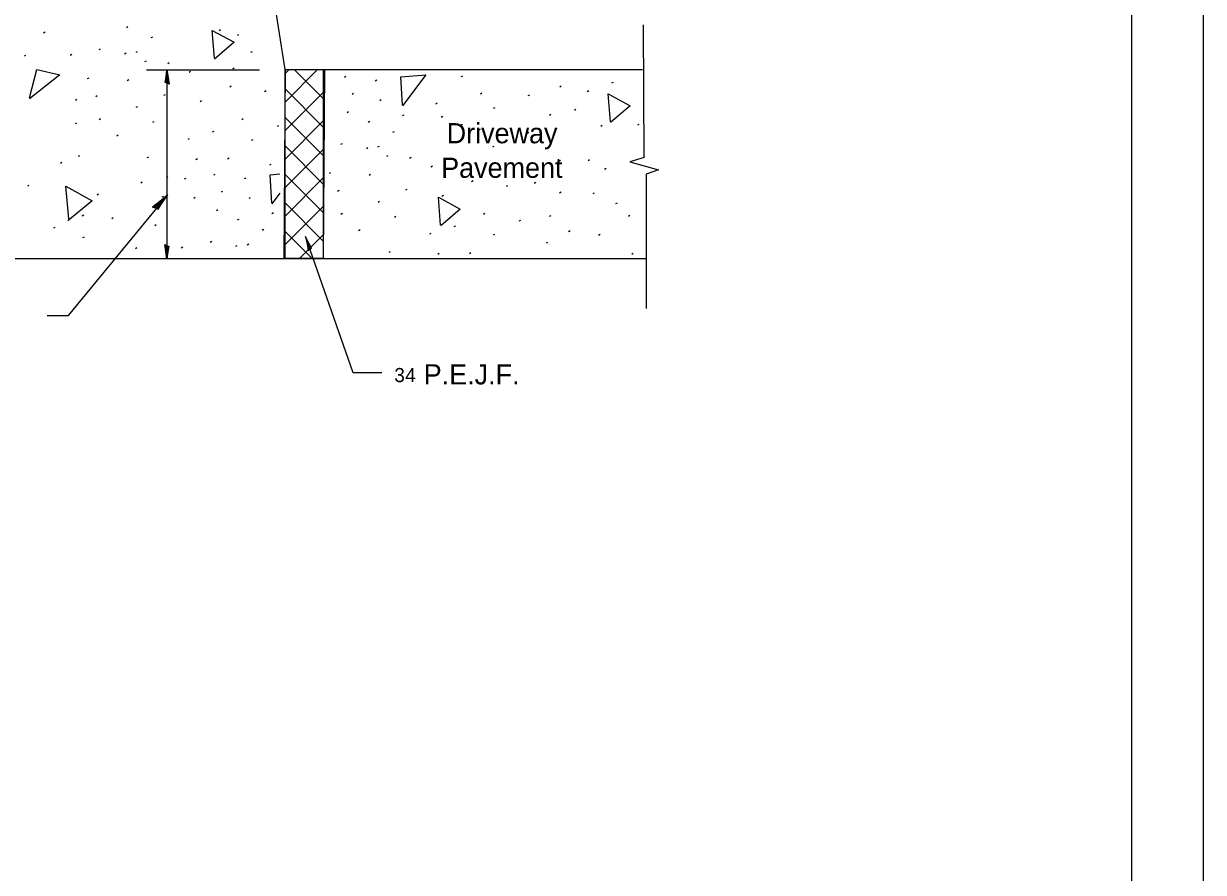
# Model space of a CAD drawing. Extents: x 0 to 2.83, y 0 to 1.83.
# Drawn here: x 2.15 to 2.833, y 0.917 to 1.408 of the extents above; entities that cross this region are included whole.
import ezdxf

# ---------------------------------------------------------------- set-up
doc = ezdxf.new("R2010")
doc.units = 0
for name, color, linetype in [('RD_Pr_Roadway_Dimensions', 7, 'Continuous'), ('RD_Pr_Roadway_Notes', 7, 'Continuous'), ('SH_General_Details', 7, 'Continuous'), ('SH_Printer_Plotting_Border', 7, 'Continuous')]:
    doc.layers.add(name, color=color, linetype=linetype)

msp = doc.modelspace()

# ---------------------------------------------------------------- linework, layer by layer
at = {"layer": 'RD_Pr_Roadway_Dimensions'}
msp.add_line((2.22132, 1.38123), (2.28678, 1.38123), dxfattribs=at)
msp.add_line((2.22132, 1.38123), (2.28678, 1.38123), dxfattribs=at)
for points in [[(2.23333, 1.37358), (2.23219, 1.37384), (2.23268, 1.37707), (2.23322, 1.38123), (2.23383, 1.37679), (2.23451, 1.3729), (2.23333, 1.37358), (2.23258, 1.37392), (2.23323, 1.37844), (2.23409, 1.3735), (2.23312, 1.37423), (2.23325, 1.37631), (2.23355, 1.37431)], [(2.23333, 1.37358), (2.23219, 1.37384), (2.23268, 1.37707), (2.23322, 1.38123), (2.23383, 1.37679), (2.23451, 1.3729), (2.23333, 1.37358), (2.23258, 1.37392), (2.23323, 1.37844), (2.23409, 1.3735), (2.23312, 1.37423), (2.23325, 1.37631), (2.23355, 1.37431)], [(2.23322, 1.38123), (2.23322, 1.27169)], [(2.23322, 1.38123), (2.23322, 1.27169)], [(2.23311, 1.27934), (2.23425, 1.27908), (2.23376, 1.27585), (2.23322, 1.27169), (2.23261, 1.27613), (2.23193, 1.28002), (2.23311, 1.27934), (2.23386, 1.279), (2.23321, 1.27448), (2.23235, 1.27942), (2.23332, 1.27869), (2.23319, 1.27662), (2.23288, 1.27861)], [(2.23311, 1.27934), (2.23425, 1.27908), (2.23376, 1.27585), (2.23322, 1.27169), (2.23261, 1.27613), (2.23193, 1.28002), (2.23311, 1.27934), (2.23386, 1.279), (2.23321, 1.27448), (2.23235, 1.27942), (2.23332, 1.27869), (2.23319, 1.27662), (2.23288, 1.27861)]]:
    msp.add_lwpolyline(points, dxfattribs=at)
at = {"layer": 'RD_Pr_Roadway_Notes'}
for p, q in [((2.17626, 1.23893), (2.23373, 1.30895)), ((2.17626, 1.23893), (2.23373, 1.30895)), ((2.34112, 1.20583), (2.31349, 1.28472)), ((2.34112, 1.20583), (2.31349, 1.28472)), ((2.16376, 1.23893), (2.17626, 1.23893)), ((2.16376, 1.23893), (2.17626, 1.23893)), ((2.35758, 1.20583), (2.34112, 1.20583)), ((2.35758, 1.20583), (2.34112, 1.20583))]:
    msp.add_line(p, q, dxfattribs=at)
for points in [[(2.22667, 1.30141), (2.22805, 1.30063), (2.23049, 1.30431), (2.23373, 1.30895), (2.22909, 1.30507), (2.22488, 1.3018), (2.22667, 1.30141), (2.22774, 1.30107), (2.23119, 1.30617), (2.22584, 1.30203), (2.22747, 1.30187), (2.22923, 1.30406), (2.22711, 1.30234)], [(2.22667, 1.30141), (2.22805, 1.30063), (2.23049, 1.30431), (2.23373, 1.30895), (2.22909, 1.30507), (2.22488, 1.3018), (2.22667, 1.30141), (2.22774, 1.30107), (2.23119, 1.30617), (2.22584, 1.30203), (2.22747, 1.30187), (2.22923, 1.30406), (2.22711, 1.30234)], [(2.31591, 1.27746), (2.31691, 1.27808), (2.31537, 1.28097), (2.31349, 1.28472), (2.31438, 1.28033), (2.31502, 1.27643), (2.31591, 1.27746), (2.31651, 1.27804), (2.31441, 1.28208), (2.31522, 1.27714), (2.3159, 1.27815), (2.31509, 1.28006), (2.31546, 1.27808)], [(2.31591, 1.27746), (2.31691, 1.27808), (2.31537, 1.28097), (2.31349, 1.28472), (2.31438, 1.28033), (2.31502, 1.27643), (2.31591, 1.27746), (2.31651, 1.27804), (2.31441, 1.28208), (2.31522, 1.27714), (2.3159, 1.27815), (2.31509, 1.28006), (2.31546, 1.27808)]]:
    msp.add_lwpolyline(points, dxfattribs=at)
at = {"layer": 'SH_General_Details'}
for p, q in [((2.83333, 0), (2.83333, 1.83333)), ((2.30164, 1.38136), (2.28671, 1.47678)), ((2.30164, 1.38136), (2.28671, 1.47678)), ((2.50955, 1.33053), (2.50908, 1.40728)), ((2.50955, 1.33053), (2.50908, 1.40728)), ((2.16177, 1.40264), (2.16263, 1.40314)), ((2.16177, 1.40264), (2.16263, 1.40314)), ((2.20977, 1.40578), (2.21063, 1.40628)), ((2.20977, 1.40578), (2.21063, 1.40628)), ((2.26339, 1.40405), (2.26425, 1.40455)), ((2.26339, 1.40405), (2.26425, 1.40455)), ((2.27396, 1.40123), (2.27482, 1.40173)), ((2.27396, 1.40123), (2.27482, 1.40173)), ((2.22408, 1.3999), (2.22495, 1.4004)), ((2.22408, 1.3999), (2.22495, 1.4004)), ((2.15063, 1.38926), (2.15149, 1.38976)), ((2.15063, 1.38926), (2.15149, 1.38976)), ((2.17719, 1.3897), (2.17805, 1.3902)), ((2.17719, 1.3897), (2.17805, 1.3902)), ((2.19394, 1.39291), (2.19481, 1.39341)), ((2.19394, 1.39291), (2.19481, 1.39341)), ((2.20872, 1.39053), (2.20959, 1.39103)), ((2.20872, 1.39053), (2.20959, 1.39103)), ((2.21535, 1.39138), (2.21621, 1.39188)), ((2.21535, 1.39138), (2.21621, 1.39188)), ((2.28187, 1.39139), (2.28273, 1.39189)), ((2.28187, 1.39139), (2.28273, 1.39189)), ((2.22046, 1.38597), (2.22132, 1.38647)), ((2.22046, 1.38597), (2.22132, 1.38647)), ((2.23371, 1.38494), (2.23458, 1.38544)), ((2.23371, 1.38494), (2.23458, 1.38544)), ((2.24605, 1.3799), (2.24692, 1.3804)), ((2.24605, 1.3799), (2.24692, 1.3804)), ((2.27127, 1.3818), (2.27213, 1.3823)), ((2.27127, 1.3818), (2.27213, 1.3823)), ((2.30164, 1.38136), (2.30093, 1.27197)), ((2.30164, 1.38136), (2.30093, 1.27197)), ((2.30164, 1.38136), (2.50863, 1.38136)), ((2.30164, 1.37907), (2.30393, 1.38136)), ((2.30164, 1.36257), (2.32043, 1.38136)), ((2.30164, 1.38136), (2.50863, 1.38136)), ((2.30164, 1.37907), (2.30393, 1.38136)), ((2.30164, 1.36257), (2.32043, 1.38136)), ((2.32371, 1.36457), (2.30692, 1.38136)), ((2.32371, 1.36457), (2.30692, 1.38136)), ((2.32371, 1.38107), (2.32342, 1.38136)), ((2.32371, 1.38107), (2.32342, 1.38136)), ((2.32441, 1.38136), (2.32371, 1.27197)), ((2.32441, 1.38136), (2.32371, 1.27197)), ((2.18724, 1.37614), (2.18811, 1.37664)), ((2.18724, 1.37614), (2.18811, 1.37664)), ((2.21019, 1.37508), (2.21106, 1.37558)), ((2.21019, 1.37508), (2.21106, 1.37558)), ((2.33598, 1.377), (2.33685, 1.3775)), ((2.33598, 1.377), (2.33685, 1.3775)), ((2.35383, 1.3749), (2.35469, 1.3754)), ((2.35383, 1.3749), (2.35469, 1.3754)), ((2.40357, 1.3773), (2.40444, 1.3778)), ((2.40357, 1.3773), (2.40444, 1.3778)), ((2.49082, 1.37366), (2.49169, 1.37416)), ((2.49082, 1.37366), (2.49169, 1.37416)), ((2.19197, 1.3658), (2.19284, 1.3663)), ((2.19197, 1.3658), (2.19284, 1.3663)), ((2.23145, 1.3665), (2.23231, 1.367)), ((2.23145, 1.3665), (2.23231, 1.367)), ((2.26958, 1.37139), (2.27045, 1.37189)), ((2.26958, 1.37139), (2.27045, 1.37189)), ((2.28978, 1.36866), (2.29065, 1.36916)), ((2.28978, 1.36866), (2.29065, 1.36916)), ((2.32371, 1.34808), (2.30164, 1.37014)), ((2.32371, 1.34808), (2.30164, 1.37014)), ((2.30164, 1.34607), (2.32371, 1.36814)), ((2.30164, 1.34607), (2.32371, 1.36814)), ((2.34042, 1.36716), (2.34129, 1.36766)), ((2.34042, 1.36716), (2.34129, 1.36766)), ((2.41476, 1.36738), (2.41562, 1.36788)), ((2.41476, 1.36738), (2.41562, 1.36788)), ((2.44243, 1.36632), (2.4433, 1.36682)), ((2.44243, 1.36632), (2.4433, 1.36682)), ((2.46062, 1.37136), (2.46149, 1.37186)), ((2.46062, 1.37136), (2.46149, 1.37186)), ((2.47658, 1.36866), (2.47744, 1.36916)), ((2.47658, 1.36866), (2.47744, 1.36916)), ((2.18025, 1.36375), (2.18111, 1.36425)), ((2.18025, 1.36375), (2.18111, 1.36425)), ((2.21546, 1.35951), (2.21633, 1.36001)), ((2.21546, 1.35951), (2.21633, 1.36001)), ((2.25237, 1.36294), (2.25324, 1.36344)), ((2.25237, 1.36294), (2.25324, 1.36344)), ((2.32526, 1.36412), (2.32529, 1.36413)), ((2.32526, 1.36412), (2.32529, 1.36413)), ((2.35644, 1.3635), (2.3573, 1.364)), ((2.35644, 1.3635), (2.3573, 1.364)), ((2.38881, 1.36159), (2.38968, 1.36209)), ((2.38881, 1.36159), (2.38968, 1.36209)), ((2.42236, 1.35895), (2.42323, 1.35945)), ((2.42236, 1.35895), (2.42323, 1.35945)), ((2.19392, 1.35254), (2.19479, 1.35304)), ((2.19392, 1.35254), (2.19479, 1.35304)), ((2.27649, 1.35255), (2.27736, 1.35305)), ((2.27649, 1.35255), (2.27736, 1.35305)), ((2.32371, 1.33158), (2.30164, 1.35364)), ((2.32371, 1.33158), (2.30164, 1.35364)), ((2.33747, 1.35652), (2.33833, 1.35702)), ((2.33747, 1.35652), (2.33833, 1.35702)), ((2.36968, 1.35476), (2.37054, 1.35526)), ((2.36968, 1.35476), (2.37054, 1.35526)), ((2.39204, 1.35386), (2.3929, 1.35436)), ((2.39204, 1.35386), (2.3929, 1.35436)), ((2.45467, 1.35502), (2.45554, 1.35552)), ((2.45467, 1.35502), (2.45554, 1.35552)), ((2.46913, 1.35791), (2.47, 1.35841)), ((2.46913, 1.35791), (2.47, 1.35841)), ((2.1802, 1.35007), (2.18107, 1.35057)), ((2.1802, 1.35007), (2.18107, 1.35057)), ((2.22494, 1.35083), (2.22581, 1.35133)), ((2.22494, 1.35083), (2.22581, 1.35133)), ((2.25959, 1.34527), (2.26046, 1.34577)), ((2.25959, 1.34527), (2.26046, 1.34577)), ((2.29715, 1.34858), (2.29801, 1.34908)), ((2.29715, 1.34858), (2.29801, 1.34908)), ((2.30164, 1.32957), (2.32371, 1.35164)), ((2.30164, 1.32957), (2.32371, 1.35164)), ((2.34977, 1.35096), (2.35064, 1.35146)), ((2.34977, 1.35096), (2.35064, 1.35146)), ((2.40339, 1.34924), (2.40426, 1.34974)), ((2.40339, 1.34924), (2.40426, 1.34974)), ((2.41396, 1.34641), (2.41483, 1.34691)), ((2.41396, 1.34641), (2.41483, 1.34691)), ((2.48443, 1.34862), (2.48529, 1.34912)), ((2.48443, 1.34862), (2.48529, 1.34912)), ((2.50586, 1.34933), (2.50672, 1.34983)), ((2.50586, 1.34933), (2.50672, 1.34983)), ((2.20412, 1.34303), (2.20499, 1.34353)), ((2.20412, 1.34303), (2.20499, 1.34353)), ((2.2454, 1.34105), (2.24626, 1.34155)), ((2.2454, 1.34105), (2.24626, 1.34155)), ((2.28222, 1.34046), (2.28309, 1.34096)), ((2.28222, 1.34046), (2.28309, 1.34096)), ((2.36409, 1.34508), (2.36496, 1.34558)), ((2.36409, 1.34508), (2.36496, 1.34558)), ((2.44181, 1.34461), (2.44267, 1.34511)), ((2.44181, 1.34461), (2.44267, 1.34511)), ((2.32371, 1.31508), (2.30164, 1.33714)), ((2.32371, 1.31508), (2.30164, 1.33714)), ((2.30164, 1.31307), (2.32371, 1.33514)), ((2.30164, 1.31307), (2.32371, 1.33514)), ((2.33395, 1.3381), (2.33482, 1.3386)), ((2.33395, 1.3381), (2.33482, 1.3386)), ((2.34873, 1.33572), (2.3496, 1.33622)), ((2.34873, 1.33572), (2.3496, 1.33622)), ((2.35536, 1.33656), (2.35622, 1.33706)), ((2.35536, 1.33656), (2.35622, 1.33706)), ((2.42187, 1.33658), (2.42274, 1.33708)), ((2.42187, 1.33658), (2.42274, 1.33708)), ((2.17156, 1.32721), (2.17243, 1.32771)), ((2.17156, 1.32721), (2.17243, 1.32771)), ((2.18191, 1.3312), (2.18278, 1.3317)), ((2.18191, 1.3312), (2.18278, 1.3317)), ((2.22183, 1.33042), (2.2227, 1.33092)), ((2.22183, 1.33042), (2.2227, 1.33092)), ((2.25002, 1.32932), (2.25089, 1.32982)), ((2.25002, 1.32932), (2.25089, 1.32982)), ((2.26833, 1.32971), (2.2692, 1.33021)), ((2.26833, 1.32971), (2.2692, 1.33021)), ((2.29271, 1.32617), (2.29358, 1.32667)), ((2.29271, 1.32617), (2.29358, 1.32667)), ((2.36046, 1.33116), (2.36133, 1.33166)), ((2.36046, 1.33116), (2.36133, 1.33166)), ((2.37372, 1.33012), (2.37459, 1.33062)), ((2.37372, 1.33012), (2.37459, 1.33062)), ((2.38606, 1.32509), (2.38692, 1.32559)), ((2.38606, 1.32509), (2.38692, 1.32559)), ((2.41128, 1.32699), (2.41214, 1.32749)), ((2.41128, 1.32699), (2.41214, 1.32749)), ((2.46012, 1.32838), (2.46098, 1.32888)), ((2.46012, 1.32838), (2.46098, 1.32888)), ((2.47705, 1.32872), (2.47791, 1.32922)), ((2.47705, 1.32872), (2.47791, 1.32922)), ((2.50955, 1.33053), (2.50118, 1.32804)), ((2.50955, 1.33053), (2.50118, 1.32804)), ((2.50118, 1.32804), (2.51785, 1.32328)), ((2.50118, 1.32804), (2.51785, 1.32328)), ((2.23292, 1.31895), (2.23379, 1.31945)), ((2.23292, 1.31895), (2.23379, 1.31945)), ((2.24338, 1.31804), (2.24424, 1.31854)), ((2.24338, 1.31804), (2.24424, 1.31854)), ((2.26032, 1.32037), (2.26118, 1.32087)), ((2.26032, 1.32037), (2.26118, 1.32087)), ((2.27816, 1.31827), (2.27903, 1.31877)), ((2.27816, 1.31827), (2.27903, 1.31877)), ((2.32371, 1.29858), (2.30164, 1.32064)), ((2.32371, 1.29858), (2.30164, 1.32064)), ((2.30164, 1.29657), (2.32371, 1.31864)), ((2.30164, 1.29657), (2.32371, 1.31864)), ((2.32725, 1.32133), (2.32812, 1.32183)), ((2.32725, 1.32133), (2.32812, 1.32183)), ((2.3502, 1.32027), (2.35107, 1.32077)), ((2.3502, 1.32027), (2.35107, 1.32077)), ((2.48659, 1.3238), (2.48746, 1.3243)), ((2.48659, 1.3238), (2.48746, 1.3243)), ((2.51785, 1.32328), (2.51071, 1.32089)), ((2.51785, 1.32328), (2.51071, 1.32089)), ((2.51071, 1.32089), (2.51071, 1.24315)), ((2.51071, 1.32089), (2.51071, 1.24315)), ((2.1526, 1.31403), (2.15347, 1.31453)), ((2.1526, 1.31403), (2.15347, 1.31453)), ((2.21809, 1.31585), (2.21895, 1.31635)), ((2.21809, 1.31585), (2.21895, 1.31635)), ((2.37145, 1.31169), (2.37232, 1.31219)), ((2.37145, 1.31169), (2.37232, 1.31219)), ((2.40959, 1.31658), (2.41046, 1.31708)), ((2.40959, 1.31658), (2.41046, 1.31708)), ((2.42979, 1.31385), (2.43065, 1.31435)), ((2.42979, 1.31385), (2.43065, 1.31435)), ((2.44585, 1.31568), (2.44672, 1.31618)), ((2.44585, 1.31568), (2.44672, 1.31618)), ((2.19278, 1.30893), (2.19365, 1.30943)), ((2.19278, 1.30893), (2.19365, 1.30943)), ((2.23052, 1.30763), (2.23139, 1.30813)), ((2.23052, 1.30763), (2.23139, 1.30813)), ((2.24876, 1.307), (2.24962, 1.3075)), ((2.24876, 1.307), (2.24962, 1.3075)), ((2.26476, 1.31053), (2.26562, 1.31103)), ((2.26476, 1.31053), (2.26562, 1.31103)), ((2.28078, 1.30686), (2.28164, 1.30736)), ((2.28078, 1.30686), (2.28164, 1.30736)), ((2.33198, 1.31099), (2.33285, 1.31149)), ((2.33198, 1.31099), (2.33285, 1.31149)), ((2.35547, 1.3047), (2.35634, 1.3052)), ((2.35547, 1.3047), (2.35634, 1.3052)), ((2.39238, 1.30813), (2.39324, 1.30863)), ((2.39238, 1.30813), (2.39324, 1.30863)), ((2.46055, 1.31001), (2.46141, 1.31051)), ((2.46055, 1.31001), (2.46141, 1.31051)), ((2.47993, 1.30954), (2.4808, 1.31004)), ((2.47993, 1.30954), (2.4808, 1.31004)), ((2.2618, 1.29988), (2.26267, 1.30038)), ((2.2618, 1.29988), (2.26267, 1.30038)), ((2.29401, 1.29813), (2.29488, 1.29863)), ((2.29401, 1.29813), (2.29488, 1.29863)), ((2.32371, 1.28208), (2.30164, 1.30415)), ((2.32371, 1.28208), (2.30164, 1.30415)), ((2.30164, 1.28008), (2.32371, 1.30214)), ((2.30164, 1.28008), (2.32371, 1.30214)), ((2.33393, 1.29772), (2.3348, 1.29822)), ((2.33393, 1.29772), (2.3348, 1.29822)), ((2.4165, 1.29773), (2.41736, 1.29823)), ((2.4165, 1.29773), (2.41736, 1.29823)), ((2.49318, 1.30378), (2.49405, 1.30428)), ((2.49318, 1.30378), (2.49405, 1.30428)), ((2.18417, 1.29676), (2.18504, 1.29726)), ((2.18417, 1.29676), (2.18504, 1.29726)), ((2.20122, 1.29518), (2.20208, 1.29568)), ((2.20122, 1.29518), (2.20208, 1.29568)), ((2.22611, 1.29119), (2.22698, 1.29169)), ((2.22611, 1.29119), (2.22698, 1.29169)), ((2.27411, 1.29433), (2.27498, 1.29483)), ((2.27411, 1.29433), (2.27498, 1.29483)), ((2.36495, 1.29602), (2.36581, 1.29652)), ((2.36495, 1.29602), (2.36581, 1.29652)), ((2.43716, 1.29377), (2.43802, 1.29427)), ((2.43716, 1.29377), (2.43802, 1.29427)), ((2.45471, 1.29646), (2.45558, 1.29696)), ((2.45471, 1.29646), (2.45558, 1.29696)), ((2.50036, 1.29651), (2.50123, 1.29701)), ((2.50036, 1.29651), (2.50123, 1.29701)), ((2.16764, 1.2897), (2.16851, 1.2902)), ((2.16764, 1.2897), (2.16851, 1.2902)), ((2.18455, 1.28407), (2.18542, 1.28457)), ((2.18455, 1.28407), (2.18542, 1.28457)), ((2.28843, 1.28845), (2.28929, 1.28895)), ((2.28843, 1.28845), (2.28929, 1.28895)), ((2.31732, 1.27197), (2.30164, 1.28765)), ((2.31732, 1.27197), (2.30164, 1.28765)), ((2.31003, 1.27197), (2.32371, 1.28564)), ((2.31003, 1.27197), (2.32371, 1.28564)), ((2.34413, 1.28822), (2.345, 1.28872)), ((2.34413, 1.28822), (2.345, 1.28872)), ((2.38541, 1.28624), (2.38627, 1.28674)), ((2.38541, 1.28624), (2.38627, 1.28674)), ((2.3996, 1.29046), (2.40047, 1.29096)), ((2.3996, 1.29046), (2.40047, 1.29096)), ((2.42223, 1.28565), (2.4231, 1.28615)), ((2.42223, 1.28565), (2.4231, 1.28615)), ((2.46574, 1.28769), (2.4666, 1.28819)), ((2.46574, 1.28769), (2.4666, 1.28819)), ((2.48311, 1.28555), (2.48397, 1.28605)), ((2.48311, 1.28555), (2.48397, 1.28605)), ((2.21497, 1.27781), (2.21584, 1.27831)), ((2.21497, 1.27781), (2.21584, 1.27831)), ((2.24153, 1.27825), (2.2424, 1.27875)), ((2.24153, 1.27825), (2.2424, 1.27875)), ((2.25829, 1.28147), (2.25915, 1.28197)), ((2.25829, 1.28147), (2.25915, 1.28197)), ((2.27307, 1.27908), (2.27393, 1.27958)), ((2.27307, 1.27908), (2.27393, 1.27958)), ((2.27969, 1.27993), (2.28056, 1.28043)), ((2.27969, 1.27993), (2.28056, 1.28043)), ((2.45294, 1.28105), (2.45381, 1.28155)), ((2.45294, 1.28105), (2.45381, 1.28155)), ((1.82296, 1.27197), (2.30093, 1.27197)), ((1.82296, 1.27197), (2.30093, 1.27197)), ((2.30093, 1.27197), (2.51071, 1.27197)), ((2.30093, 1.27197), (2.51071, 1.27197)), ((2.36184, 1.27561), (2.3627, 1.27611)), ((2.36184, 1.27561), (2.3627, 1.27611)), ((2.39003, 1.27451), (2.3909, 1.27501)), ((2.39003, 1.27451), (2.3909, 1.27501)), ((2.40834, 1.2749), (2.4092, 1.2754)), ((2.40834, 1.2749), (2.4092, 1.2754)), ((2.50235, 1.27457), (2.50322, 1.27507)), ((2.50235, 1.27457), (2.50322, 1.27507))]:
    msp.add_line(p, q, dxfattribs=at)
for points in [[(0.16666, 1.79167), (2.79166, 1.79167), (2.79166, 0.04167), (0.16666, 0.04167)], [(2.30164, 1.38136), (2.32371, 1.38136), (2.32371, 1.27197), (2.30164, 1.27197)], [(2.30164, 1.38136), (2.32371, 1.38136), (2.32371, 1.27197), (2.30164, 1.27197)]]:
    msp.add_lwpolyline(points, close=True, dxfattribs=at)
for points in [[(2.26064, 1.38798), (2.25945, 1.40406), (2.27209, 1.39719), (2.26079, 1.38747)], [(2.26064, 1.38798), (2.25945, 1.40406), (2.27209, 1.39719), (2.26079, 1.38747)], [(2.15356, 1.36495), (2.15796, 1.38137), (2.17127, 1.37836), (2.15363, 1.36441)], [(2.15356, 1.36495), (2.15796, 1.38137), (2.17127, 1.37836), (2.15363, 1.36441)], [(2.36965, 1.36071), (2.36855, 1.37714), (2.38317, 1.37835), (2.36967, 1.36037)], [(2.36965, 1.36071), (2.36855, 1.37714), (2.38317, 1.37835), (2.36967, 1.36037)], [(2.48994, 1.35119), (2.48875, 1.36727), (2.50139, 1.3604), (2.49008, 1.35068)], [(2.48994, 1.35119), (2.48875, 1.36727), (2.50139, 1.3604), (2.49008, 1.35068)], [(2.29399, 1.30408), (2.29289, 1.3205), (2.29853, 1.32097)], [(2.29399, 1.30408), (2.29289, 1.3205), (2.29853, 1.32097)], [(2.17634, 1.29497), (2.17464, 1.31394), (2.18995, 1.30543), (2.17585, 1.29382)], [(2.17634, 1.29497), (2.17464, 1.31394), (2.18995, 1.30543), (2.17585, 1.29382)], [(2.29853, 1.30976), (2.294, 1.30373)], [(2.29853, 1.30976), (2.294, 1.30373)], [(2.39162, 1.29138), (2.39043, 1.30746), (2.40307, 1.30059), (2.39177, 1.29087)], [(2.39162, 1.29138), (2.39043, 1.30746), (2.40307, 1.30059), (2.39177, 1.29087)]]:
    msp.add_lwpolyline(points, dxfattribs=at)
at = {"layer": 'SH_Printer_Plotting_Border'}
msp.add_lwpolyline([(-0.00001, 0), (2.83333, 0), (2.83333, 1.83333), (-0.00001, 1.83333)], close=True, dxfattribs=at)

# ---------------------------------------------------------------- texts
at = {"layer": 'RD_Pr_Roadway_Notes'}
for s, height, p in [('Driveway', 0.011667, (2.39518, 1.3387)), ('Driveway', 0.011667, (2.39518, 1.3387)), ('Pavement', 0.011667, (2.39199, 1.3187)), ('Pavement', 0.011667, (2.39199, 1.3187)), (' P.E.J.F.', 0.011667, (2.37755, 1.19911)), ('3', 0.00817, (2.36486, 1.20045)), ('4', 0.00817, (2.3712, 1.20045))]:
    msp.add_text(s, height=height, dxfattribs=at).set_placement(p)

doc.saveas('drawing.dxf')
